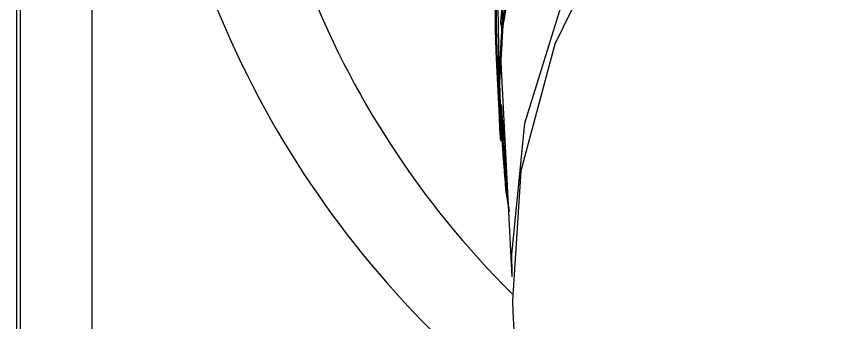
# Model space of a CAD drawing. Extents: x 75 to 2075, y 25 to 1460.
# Drawn here: x 643.56 to 657.85, y 860.23 to 865.56 of the extents above; entities that cross this region are included whole.
import ezdxf

# ---------------------------------------------------------------- set-up
doc = ezdxf.new("R2010")
doc.units = 0
doc.header["$LTSCALE"] = 5
doc.linetypes.add('SLD-KATı', pattern=[0])
doc.layers.get('0').update_dxf_attribs({"linetype": 'CONTINUOUS'})

msp = doc.modelspace()

# ---------------------------------------------------------------- linework, layer by layer
at = {"color": 7, "linetype": 'SLD-KATı'}
for p, q in [((643.562, 884.799), (643.562, 858.773)), ((643.627, 884.795), (643.627, 856.898)), ((651.912, 864.954), (651.925, 864.713)), ((652, 864.833), (651.988, 864.833)), ((651.996, 864.766), (652.192, 861.027)), ((651.924, 864.713), (651.983, 863.587)), ((651.959, 864.417), (651.959, 864.417)), ((651.986, 863.817), (651.974, 863.817)), ((652.082, 863.139), (652.059, 863.321)), ((652.104, 862.491), (652.092, 862.489)), ((652.208, 860.412), (653.242, 840.688))]:
    msp.add_line(p, q, dxfattribs=at)
at = {"color": 8, "linetype": 'SLD-KATı'}
msp.add_line((644.877, 884.72), (644.877, 857.804), dxfattribs=at)
at = {"color": 7, "linetype": 'SLD-KATı', "flags": 128}
for points in [[(652.193, 861.08), (652.188, 861.417), (652.418, 863.701), (653.104, 865.916), (654.223, 867.994), (655.741, 869.872), (657.614, 871.494), (659.782, 872.809), (662.182, 873.778), (664.74, 874.371), (667.377, 874.571), (670.015, 874.371), (672.572, 873.778), (674.972, 872.809), (677.141, 871.494), (679.013, 869.872), (680.532, 867.994), (681.651, 865.916), (682.336, 863.701), (682.567, 861.417), (682.562, 861.08)], [(666.609, 874.142), (664.021, 873.834), (661.533, 873.146), (659.217, 872.099), (657.143, 870.723), (655.371, 869.06), (653.955, 867.159), (652.937, 865.076), (652.346, 862.872), (652.199, 860.613), (652.208, 860.412)]]:
    msp.add_lwpolyline(points, dxfattribs=at)
at = {"color": 8, "linetype": 'SLD-KATı'}
for centre, radius, start, end in [((663.253, 871.891), 15.711, 128.2761, 225.2648), ((662.858, 872.184), 17.084, 137.993, 232.4202)]:
    msp.add_arc(centre, radius, start, end, dxfattribs=at)
at = {"color": 7, "linetype": 'SLD-KATı'}
msp.add_ellipse((667.388, 864.377), major_axis=(15.404, 0.813), ratio=0.865434, start_param=3.222513, end_param=3.246667, dxfattribs=at)
for points, knots in [([(651.988, 864.833), (651.988, 864.84), (651.99, 864.877), (651.997, 864.999), (652.006, 865.149), (652.016, 865.315), (652.021, 865.41), (652.026, 865.493), (652.029, 865.552), (652.032, 865.61), (652.035, 865.679), (652.039, 865.746), (652.042, 865.813), (652.045, 865.878), (652.048, 865.963), (652.053, 866.085), (652.055, 866.171), (652.056, 866.221)], [0, 0, 0, 0, 0.016572, 0.083008, 0.270366, 0.317977, 0.413303, 0.460926, 0.484717, 0.532287, 0.579885, 0.627503, 0.675101, 0.722704, 0.770278, 0.865552, 1, 1, 1, 1]), ([(651.947, 865.809), (651.947, 865.814), (651.945, 865.836), (651.943, 865.872), (651.94, 865.913), (651.936, 865.944), (651.932, 865.961), (651.928, 865.969), (651.924, 865.968), (651.919, 865.953), (651.915, 865.929), (651.912, 865.903), (651.909, 865.871), (651.906, 865.835), (651.904, 865.792), (651.901, 865.73), (651.899, 865.659), (651.899, 865.594), (651.899, 865.562)], [0, 0, 0, 0, 0.019373, 0.096821, 0.1743, 0.251799, 0.329342, 0.368066, 0.445673, 0.52331, 0.562039, 0.639604, 0.678333, 0.717067, 0.794658, 0.833366, 0.915924, 1, 1, 1, 1]), ([(651.917, 865.97), (651.916, 865.827), (651.913, 865.52), (651.92, 865.268), (651.924, 865.135)], [0, 0, 0, 0, 0.467724, 1, 1, 1, 1]), ([(651.974, 863.817), (651.974, 863.824), (651.973, 863.861), (651.969, 863.983), (651.967, 864.133), (651.965, 864.299), (651.965, 864.395), (651.964, 864.478), (651.964, 864.537), (651.964, 864.595), (651.963, 864.664), (651.963, 864.732), (651.963, 864.798), (651.963, 864.864), (651.962, 864.949), (651.961, 865.175), (651.958, 865.503), (651.95, 865.711), (651.947, 865.809)], [0, 0, 0, 0, 0.010444, 0.052167, 0.169944, 0.199887, 0.259792, 0.289697, 0.304652, 0.334581, 0.364498, 0.394397, 0.424313, 0.454233, 0.484132, 0.543993, 0.784776, 1, 1, 1, 1]), ([(652.021, 865.774), (652.02, 865.767), (652.016, 865.729), (652.009, 865.662), (652.001, 865.565), (651.995, 865.498), (651.992, 865.461)], [0, 0, 0, 0, 0.0720631, 0.3596581, 0.6473447, 1, 1, 1, 1]), ([(651.992, 865.461), (651.993, 865.457), (651.994, 865.44), (651.998, 865.401), (652.006, 865.369), (652.021, 865.398), (652.04, 865.495), (652.06, 865.627), (652.074, 865.727), (652.079, 865.765)], [0, 0, 0, 0, 0.023085, 0.1156, 0.302084, 0.486971, 0.671422, 0.873703, 1, 1, 1, 1]), ([(652.092, 865.764), (652.091, 865.757), (652.086, 865.721), (652.077, 865.659), (652.066, 865.583), (652.052, 865.492), (652.04, 865.432), (652.032, 865.4), (652.026, 865.385), (652.023, 865.378), (652.021, 865.379), (652.02, 865.379)], [0, 0, 0, 0, 0.033576, 0.168082, 0.302704, 0.437388, 0.709231, 0.782954, 0.856644, 0.988274, 1, 1, 1, 1]), ([(651.899, 865.562), (651.899, 865.555), (651.898, 865.518), (651.899, 865.432), (651.901, 865.296), (651.905, 865.128), (651.91, 865.013), (651.912, 864.954)], [0, 0, 0, 0, 0.039645, 0.198172, 0.45339, 0.722207, 1, 1, 1, 1]), ([(652.038, 865.491), (652.038, 865.489), (652.031, 865.355), (652.02, 865.164), (652.009, 864.984), (652.004, 864.902), (652.002, 864.862), (652, 864.833)], [0, 0, 0, 0, 0.011162, 0.607314, 0.801507, 0.850984, 1, 1, 1, 1]), ([(651.924, 865.135), (651.924, 865.128), (651.925, 865.094), (651.927, 865.034), (651.929, 864.97), (651.931, 864.907), (651.933, 864.847), (651.936, 864.778), (651.939, 864.713), (651.941, 864.662), (651.943, 864.613), (651.945, 864.585), (651.946, 864.566)], [0, 0, 0, 0, 0.0301375, 0.1506296, 0.2711304, 0.3313858, 0.4518442, 0.57238, 0.6928619, 0.8133631, 0.8735937, 1, 1, 1, 1]), ([(651.946, 864.566), (651.946, 864.561), (651.947, 864.54), (651.949, 864.512), (651.951, 864.477), (651.953, 864.448), (651.956, 864.424), (651.959, 864.415), (651.961, 864.42), (651.963, 864.436), (651.965, 864.457), (651.967, 864.483), (651.969, 864.515), (651.972, 864.562), (651.976, 864.631), (651.981, 864.72), (651.985, 864.791), (651.988, 864.833)], [0, 0, 0, 0, 0.01974, 0.098745, 0.138242, 0.217299, 0.2964, 0.375551, 0.454744, 0.494262, 0.573427, 0.612924, 0.652433, 0.731568, 0.810739, 0.889866, 1, 1, 1, 1]), ([(652, 864.833), (652, 864.825), (651.998, 864.787), (651.993, 864.713), (651.988, 864.622), (651.984, 864.554), (651.982, 864.51), (651.98, 864.482), (651.977, 864.451), (651.975, 864.43), (651.973, 864.418), (651.972, 864.419), (651.971, 864.42)], [0, 0, 0, 0, 0.032055, 0.160323, 0.323484, 0.477579, 0.554402, 0.631226, 0.708086, 0.855623, 0.929232, 1, 1, 1, 1]), ([(651.968, 864.346), (651.969, 864.341), (651.97, 864.312), (651.975, 864.238), (651.982, 864.146), (651.988, 864.054), (651.993, 863.985), (651.997, 863.917), (652.002, 863.848), (652.007, 863.779), (652.013, 863.687), (652.02, 863.596), (652.027, 863.504), (652.032, 863.435), (652.037, 863.367), (652.042, 863.298), (652.047, 863.229), (652.052, 863.161), (652.062, 863.023), (652.079, 862.8), (652.095, 862.6), (652.104, 862.491)], [0, 0, 0, 0, 0.009264, 0.046298, 0.120372, 0.15741, 0.194449, 0.231488, 0.268511, 0.305551, 0.342594, 0.416661, 0.453687, 0.490733, 0.527763, 0.564811, 0.60184, 0.638872, 0.675904, 0.824043, 1, 1, 1, 1]), ([(651.977, 864.433), (651.978, 864.308), (651.979, 864.139), (651.983, 863.968), (651.984, 863.887), (651.986, 863.847), (651.986, 863.817)], [0, 0, 0, 0, 0.580172, 0.787736, 0.840716, 1, 1, 1, 1]), ([(651.983, 863.94), (651.985, 863.916), (651.988, 863.868), (651.992, 863.799), (651.996, 863.732), (652, 863.668), (652.003, 863.608), (652.005, 863.571), (652.006, 863.552)], [0, 0, 0, 0, 0.158099, 0.324898, 0.491659, 0.658406, 0.829032, 1, 1, 1, 1]), ([(652.092, 862.489), (652.091, 862.495), (652.089, 862.524), (652.083, 862.598), (652.076, 862.69), (652.068, 862.781), (652.063, 862.85), (652.058, 862.919), (652.053, 862.987), (652.047, 863.056), (652.04, 863.148), (652.033, 863.239), (652.027, 863.331), (652.022, 863.4), (652.017, 863.468), (652.012, 863.537), (652.007, 863.606), (652.002, 863.675), (651.995, 863.766), (651.989, 863.852), (651.985, 863.915), (651.984, 863.932)], [0, 0, 0, 0, 0.0119038, 0.0595578, 0.1548663, 0.2025174, 0.2501678, 0.2978414, 0.3454866, 0.3931342, 0.4407776, 0.536086, 0.5837543, 0.631391, 0.6790543, 0.7267169, 0.774351, 0.8220116, 0.8696684, 0.9649795, 1, 1, 1, 1]), ([(652.004, 864.026), (652.005, 864.02), (652.007, 863.992), (652.011, 863.94), (652.016, 863.872), (652.021, 863.803), (652.025, 863.746), (652.03, 863.691), (652.034, 863.639), (652.037, 863.597), (652.038, 863.576)], [0, 0, 0, 0, 0.038104, 0.190521, 0.342944, 0.495371, 0.647722, 0.723938, 0.861968, 1, 1, 1, 1]), ([(651.998, 863.403), (651.998, 863.404), (651.997, 863.405), (651.995, 863.421), (651.993, 863.441), (651.991, 863.468), (651.988, 863.499), (651.985, 863.546), (651.982, 863.615), (651.978, 863.704), (651.975, 863.775), (651.974, 863.817)], [0, 0, 0, 0, 0.115911, 0.179987, 0.308345, 0.372411, 0.43649, 0.564829, 0.69314, 0.821489, 1, 1, 1, 1]), ([(651.986, 863.817), (651.987, 863.81), (651.988, 863.772), (651.99, 863.698), (651.995, 863.607), (651.998, 863.539), (652.001, 863.495), (652.003, 863.467), (652.006, 863.437), (652.008, 863.415), (652.01, 863.403), (652.011, 863.403), (652.012, 863.415), (652.011, 863.439), (652.01, 863.478), (652.008, 863.518), (652.007, 863.541), (652.006, 863.552)], [0, 0, 0, 0, 0.019725, 0.098866, 0.199483, 0.294494, 0.341885, 0.389252, 0.436645, 0.527627, 0.573029, 0.661468, 0.705566, 0.7939, 0.896199, 0.94802, 1, 1, 1, 1]), ([(652.038, 863.576), (652.039, 863.568), (652.044, 863.527), (652.052, 863.453), (652.062, 863.371), (652.07, 863.311), (652.073, 863.283), (652.075, 863.272)], [0, 0, 0, 0, 0.08083, 0.404003, 0.727339, 0.88895, 1, 1, 1, 1]), ([(651.998, 863.403), (652, 863.403), (652.004, 863.403), (652.008, 863.403), (652.011, 863.404)], [0, 0, 0, 0, 0.49976, 1, 1, 1, 1]), ([(652.059, 863.321), (652.059, 863.315), (652.061, 863.287), (652.065, 863.247), (652.069, 863.189), (652.074, 863.132), (652.079, 863.063), (652.084, 863.006), (652.089, 862.949), (652.093, 862.904), (652.095, 862.87), (652.096, 862.859)], [0, 0, 0, 0, 0.037173, 0.185723, 0.260004, 0.408493, 0.55706, 0.705631, 0.779917, 0.928416, 1, 1, 1, 1]), ([(652.092, 862.95), (652.09, 862.962), (652.087, 862.982), (652.085, 863.002), (652.084, 863.009)], [0, 0, 0, 0, 0.636503, 1, 1, 1, 1])]:
    msp.add_open_spline(points, degree=3, knots=knots, dxfattribs=at)

doc.saveas('drawing.dxf')
